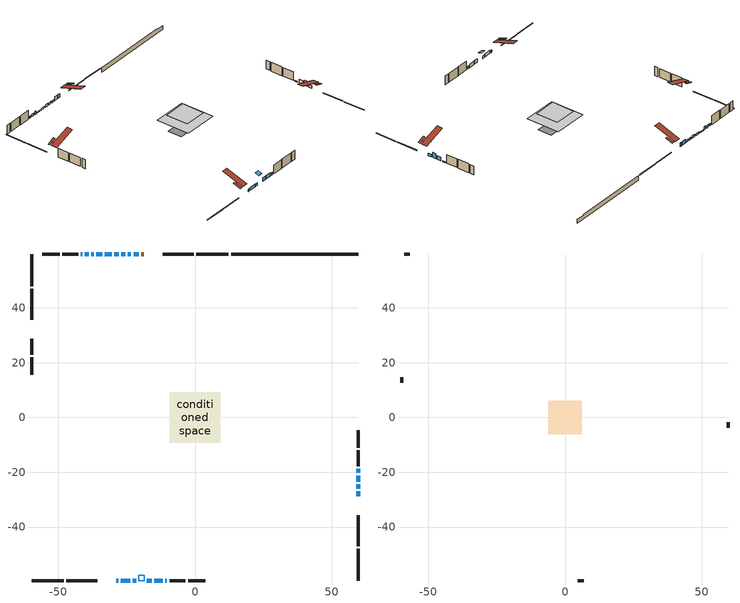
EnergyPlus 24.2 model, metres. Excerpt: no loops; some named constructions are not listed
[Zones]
conditioned space
 floor outside (Floor1 construction): -2.27,-2.27 -2.27,2.27 2.27,2.27 2.27,-2.27 z0.23
 floor adiabatic (AdiabaticFloorConstruction): -9.23,-9.23 -9.23,9.23 9.23,9.23 9.23,-9.23 z2.67
 floor foundation (Slab1 construction): -7.83,-3.81 -7.83,3.81 7.83,3.81 7.83,-3.81 z-2.21
 wall outside (RimJoist1 construction): 12.23,59.7 0.52,59.7 / -59.7,-59.7 -48,-59.7 / -59.7,59.7 -59.7,48 / 59.7,-59.7 59.7,-48 z0.23:0.53
 wall outside (RimJoist2 construction): -0.4,59.7 -11.81,59.7 / -47.07,-59.7 -35.67,-59.7 / -59.7,47.07 -59.7,35.67 / 59.7,-47.07 59.7,-35.67 z0.23:0.53
 wall outside (AdiabaticWallConstruction 1): -18.8,59.7 -19.69,59.7 z0.23:2.26
 wall outside (AdiabaticWallConstruction): 59.7,-28.68 59.7,-27 / -27.77,59.7 -29.55,59.7 / -38.83,59.7 -40.2,59.7 z0.23:1.6; -28.68,-59.7 -28.04,-59.7 / -41.13,59.7 -41.77,59.7 z0.23:1.45; 59.7,-26.07 59.7,-24.39 z0.23:2.97; 59.7,-23.47 59.7,-21.18 / -14.82,-59.7 -11.77,-59.7 z0.23:2.21; -20.62,59.7 -22.45,59.7 / -17.53,-59.7 -15.75,-59.7 z0.23:2.26; -23.37,59.7 -24.6,59.7 / -30.48,59.7 -32.92,59.7 z0.23:1.2; -25.52,59.7 -26.84,59.7 z0.23:1.35; -27.11,-59.7 -23.66,-59.7 / -37.01,59.7 -37.9,59.7 z0.23:1.96; -22.73,-59.7 -21.51,-59.7 / -10.85,-59.7 -10.23,-59.7 z0.23:1.65; 59.7,-20.25 59.7,-18.73 z0.23:0.74; -33.84,59.7 -36.08,59.7 z0.23:0.69
 wall outside (Wall1 construction): -42.69,59.7 -48.52,59.7 / -9.31,-59.7 -3.48,-59.7 / -59.7,28.68 -59.7,22.85 / 59.7,-17.8 59.7,-11.97 z0.23:5.11
 wall outside (Wall2 construction): -49.45,59.7 -55.8,59.7 / -2.55,-59.7 3.8,-59.7 / -59.7,21.92 -59.7,15.57 / 59.7,-11.04 59.7,-4.69 z0.23:5.11
 wall foundation (FoundationWall1 construction): 13.16,59.7,-2.21 13.16,59.7,0.23 55.04,59.7,0.23 55.04,59.7,-0.16 59.7,59.7,-0.16 59.7,59.7,-2.21
 window (WindowConstruction): 59.7,-28.68 59.7,-27 z0.23:1.6
 window (WindowConstruction 16): -28.68,-59.7 -28.04,-59.7 z0.23:1.45
 window (WindowConstruction 7): 59.7,-26.07 59.7,-24.39 z0.23:2.97
 window (WindowConstruction 8): 59.7,-23.47 59.7,-21.18 z0.23:2.21
 window (WindowConstruction 9): -20.62,59.7 -22.45,59.7 z0.23:2.26
 window (WindowConstruction 10): -23.38,59.7 -24.59,59.7 z0.23:1.2
 window (WindowConstruction 11): -25.52,59.7 -26.84,59.7 z0.23:1.35
 window (WindowConstruction 12): -27.77,59.7 -29.55,59.7 z0.23:1.6
 window (WindowConstruction 13): -27.11,-59.7 -23.66,-59.7 z0.23:1.96
 window (WindowConstruction 14): -22.73,-59.7 -21.51,-59.7 z0.23:1.65
 window (WindowConstruction 1): -30.48,59.7 -32.92,59.7 z0.23:1.2
 window (WindowConstruction 17): 59.7,-20.25 59.7,-18.73 z0.23:0.74
 window (WindowConstruction 18): -33.85,59.7 -36.08,59.7 z0.23:0.69
 window (WindowConstruction 2): -37.01,59.7 -37.9,59.7 z0.23:1.96
 window (WindowConstruction 3): -38.83,59.7 -40.2,59.7 z0.23:1.6
 window (WindowConstruction 4): -17.53,-59.7 -15.75,-59.7 z0.23:2.26
 window (WindowConstruction 5): -14.82,-59.7 -11.77,-59.7 z0.23:2.21
 window (WindowConstruction 6): -10.84,-59.7 -10.23,-59.7 z0.23:1.65
 window (WindowConstruction 15): -41.13,59.7 -41.77,59.7 z0.23:1.45
 door (Door): -18.8,59.7 -19.69,59.7 z0.23:2.26
 ceiling adiabatic (AdiabaticFloorConstruction): 9.23,-9.23 9.23,9.23 -9.23,9.23 -9.23,-9.23 z2.67
 roof outside (Roof1 construction): -13.8,59.7,5.11 -13.8,55.66,6.45 -12.74,55.66,6.45 -12.74,59.7,5.11; -33.67,-59.7,5.11 -33.67,-55.66,6.45 -34.74,-55.66,6.45 -34.74,-59.7,5.11; -59.7,33.67,5.11 -55.66,33.67,6.45 -55.66,34.74,6.45 -59.7,34.74,5.11; 59.7,-33.67,5.11 55.66,-33.67,6.45 55.66,-34.74,6.45 59.7,-34.74,5.11
 roof outside (AdiabaticRoofConstruction): -18.46,-59.7,5.11 -18.46,-57.68,5.78 -20.58,-57.68,5.78 -20.58,-59.7,5.11
 skylight (SkylightConstruction): -18.46,-59.7,5.11 -18.46,-57.68,5.78 -20.58,-57.68,5.78 -20.58,-59.7,5.11
attic - vented
 floor to conditioned space (Floor2 construction Reversed): -6.11,-6.11 -6.11,6.11 6.11,6.11 6.11,-6.11 z5.11
 wall outside (Wall3 construction): -56.73,59.7 -58.77,59.7 / 4.73,-59.7 6.77,-59.7 / -59.7,14.64 -59.7,12.6 / 59.7,-3.76 59.7,-1.72 z0.23:5.11
 roof outside (Roof2 construction): -17.87,59.7,5.11 -17.87,47.79,9.08 -14.73,47.79,9.08 -14.73,59.7,5.11; -29.61,-59.7,5.11 -29.61,-47.79,9.08 -32.74,-47.79,9.08 -32.74,-59.7,5.11; -59.7,29.61,5.11 -47.79,29.61,9.08 -47.79,32.74,9.08 -59.7,32.74,5.11; 59.7,-29.61,5.11 47.79,-29.61,9.08 47.79,-32.74,9.08 59.7,-32.74,5.11
[Material] Roughness=Rough; Thermal Absorptance=0.9
Name | Thickness {m} | Conductivity {W/m-K} | Density {kg/m3} | Specific Heat {J/kg-K} | Solar Absorptance | Visible Absorptance
ceiling loosefill ins | 0.169333 | 0.0480833 | 16.02 | 1046.75 | 0.7 | 0.7
ceiling stud and cavity | 0.1397 | 0.1119 | 65.682 | 1177.47 | 0.7 | 0.7
gypsum board | 0.0127 | 0.160291 | 801 | 837.4 | 0.6 | 0.6
[Construction]
Floor2 construction: ceiling loosefill ins, ceiling stud and cavity, gypsum board
[EnergyManagementSystem:Program]
total_loads_program: Set loads_htg_tot = 0; Set loads_clg_tot = 0; If htg_load_cond > 0; Set loads_htg_tot = loads_htg_tot + (htg_load_cond - clg_load_cond) * 1.0; EndIf; Set loads_htg_tot = (@Max loads_htg_tot 0); If clg_load_cond > 0; Set loads_clg_tot = loads_clg_tot + (clg_load_cond - htg_load_cond) * 0.0; EndIf; Set loads_clg_tot = (@Max loads_clg_tot 0)
unit_heater_supply_fan_disaggregate_program: Set unit_heater_supply_fan_primary_htg = 0; If unit_heater_htg_coil_s > 0; Set unit_heater_supply_fan_primary_htg = unit_heater_supply_fan_s; EndIf
unmet_hours_program: Set htg_unmet_hours = 0; Set clg_unmet_hours = 0; Set unit_htg_unmet_hours = 0; If ((DayOfYear >= 1) && (DayOfYear <= 365)); Set unit_htg_unmet_hours = unit_htg_unmet_hours + conditioned_space_htg_unmet_s; If unit_htg_unmet_hours > htg_unmet_hours; Set htg_unmet_hours = unit_htg_unmet_hours; EndIf; EndIf
water_heater_EC_adj: If WarmupFlag == 0; Set dhw_e_cons = water_heater_energy + water_heater_on_cycle_parasitic + water_heater_off_cycle_parasitic; Set water_heater_ec_adj_act = 0.0 * dhw_e_cons / 1; EndIf
[EnergyManagementSystem:ProgramCallingManager]
component_loads_program_calling_manager: EndOfZoneTimestepAfterZoneReporting; component_loads_program
fridge_schedule_program_calling_manager: BeginZoneTimestepAfterInitHeatBalance; fridge_schedule_program
infil_program_calling_manager: BeginZoneTimestepAfterInitHeatBalance; infil_program
natural_vent_program_calling_manager: BeginZoneTimestepAfterInitHeatBalance; natural_vent_program
total_airflows_program_calling_manager: EndOfZoneTimestepAfterZoneReporting; total_airflows_program
total_loads_program_calling_manager: EndOfZoneTimestepAfterZoneReporting; total_loads_program
unit_heater_supply_fan_disaggregate_program_calling_manager: EndOfSystemTimestepBeforeHVACReporting; unit_heater_supply_fan_disaggregate_program
unmet_hours_program_calling_manager: EndOfZoneTimestepBeforeZoneReporting; unmet_hours_program
water_heater_EC_adj_ProgramManager: EndOfSystemTimestepBeforeHVACReporting; water_heater_EC_adj
[EnergyManagementSystem:OutputVariable] Type of Data in Variable=Summed
Name | EMS Variable | Update Frequency | EMS Program or Subroutine | Units
unit heater supply fan disaggregate htg primary | unit_heater_supply_fan_primary_htg | SystemTimestep | unit_heater_supply_fan_disaggregate_program | J
loads_htg_tot_peakload_outvar; loads_htg_tot_annual_outvar; Energy Management System Output Variable 1; Energy Management System Output Variable 45 | loads_htg_tot | ZoneTimestep | total_loads_program | J
loads_clg_tot_peakload_outvar; loads_clg_tot_annual_outvar; Energy Management System Output Variable 2; Energy Management System Output Variable 46 | loads_clg_tot | ZoneTimestep | total_loads_program | J
htg_unmet_hours_annual_outvar; Energy Management System Output Variable 3 | htg_unmet_hours | ZoneTimestep | unmet_hours_program | hr
clg_unmet_hours_annual_outvar; Energy Management System Output Variable 4 | clg_unmet_hours | ZoneTimestep | unmet_hours_program | hr
loads_htg_roofs_annual_outvar; Energy Management System Output Variable 5 | loads_htg_roofs | ZoneTimestep | component_loads_program | J
loads_htg_ceilings_annual_outvar; Energy Management System Output Variable 6 | loads_htg_ceilings | ZoneTimestep | component_loads_program | J
loads_htg_walls_annual_outvar; Energy Management System Output Variable 7 | loads_htg_walls | ZoneTimestep | component_loads_program | J
loads_htg_rim_joists_annual_outvar; Energy Management System Output Variable 8 | loads_htg_rim_joists | ZoneTimestep | component_loads_program | J
loads_htg_foundation_walls_annual_outvar; Energy Management System Output Variable 9 | loads_htg_foundation_walls | ZoneTimestep | component_loads_program | J
loads_htg_doors_annual_outvar; Energy Management System Output Variable 10 | loads_htg_doors | ZoneTimestep | component_loads_program | J
loads_htg_windows_conduction_annual_outvar; Energy Management System Output Variable 11 | loads_htg_windows_conduction | ZoneTimestep | component_loads_program | J
loads_htg_windows_solar_annual_outvar; Energy Management System Output Variable 12 | loads_htg_windows_solar | ZoneTimestep | component_loads_program | J
loads_htg_skylights_conduction_annual_outvar; Energy Management System Output Variable 13 | loads_htg_skylights_conduction | ZoneTimestep | component_loads_program | J
loads_htg_skylights_solar_annual_outvar; Energy Management System Output Variable 14 | loads_htg_skylights_solar | ZoneTimestep | component_loads_program | J
loads_htg_floors_annual_outvar; Energy Management System Output Variable 15 | loads_htg_floors | ZoneTimestep | component_loads_program | J
loads_htg_slabs_annual_outvar; Energy Management System Output Variable 16 | loads_htg_slabs | ZoneTimestep | component_loads_program | J
loads_htg_internal_mass_annual_outvar; Energy Management System Output Variable 17 | loads_htg_internal_mass | ZoneTimestep | component_loads_program | J
loads_htg_infil_annual_outvar; Energy Management System Output Variable 18 | loads_htg_infil | ZoneTimestep | component_loads_program | J
loads_htg_natvent_annual_outvar; Energy Management System Output Variable 19 | loads_htg_natvent | ZoneTimestep | component_loads_program | J
loads_htg_mechvent_annual_outvar; Energy Management System Output Variable 20 | loads_htg_mechvent | ZoneTimestep | component_loads_program | J
loads_htg_whf_annual_outvar; Energy Management System Output Variable 21 | loads_htg_whf | ZoneTimestep | component_loads_program | J
loads_htg_ducts_annual_outvar; Energy Management System Output Variable 22 | loads_htg_ducts | ZoneTimestep | component_loads_program | J
loads_htg_intgains_annual_outvar; Energy Management System Output Variable 23 | loads_htg_intgains | ZoneTimestep | component_loads_program | J
loads_htg_lighting_annual_outvar; Energy Management System Output Variable 24 | loads_htg_lighting | ZoneTimestep | component_loads_program | J
loads_clg_roofs_annual_outvar; Energy Management System Output Variable 25 | loads_clg_roofs | ZoneTimestep | component_loads_program | J
loads_clg_ceilings_annual_outvar; Energy Management System Output Variable 26 | loads_clg_ceilings | ZoneTimestep | component_loads_program | J
loads_clg_walls_annual_outvar; Energy Management System Output Variable 27 | loads_clg_walls | ZoneTimestep | component_loads_program | J
loads_clg_rim_joists_annual_outvar; Energy Management System Output Variable 28 | loads_clg_rim_joists | ZoneTimestep | component_loads_program | J
loads_clg_foundation_walls_annual_outvar; Energy Management System Output Variable 29 | loads_clg_foundation_walls | ZoneTimestep | component_loads_program | J
loads_clg_doors_annual_outvar; Energy Management System Output Variable 30 | loads_clg_doors | ZoneTimestep | component_loads_program | J
loads_clg_windows_conduction_annual_outvar; Energy Management System Output Variable 31 | loads_clg_windows_conduction | ZoneTimestep | component_loads_program | J
loads_clg_windows_solar_annual_outvar; Energy Management System Output Variable 32 | loads_clg_windows_solar | ZoneTimestep | component_loads_program | J
loads_clg_skylights_conduction_annual_outvar; Energy Management System Output Variable 33 | loads_clg_skylights_conduction | ZoneTimestep | component_loads_program | J
loads_clg_skylights_solar_annual_outvar; Energy Management System Output Variable 34 | loads_clg_skylights_solar | ZoneTimestep | component_loads_program | J
loads_clg_floors_annual_outvar; Energy Management System Output Variable 35 | loads_clg_floors | ZoneTimestep | component_loads_program | J
loads_clg_slabs_annual_outvar; Energy Management System Output Variable 36 | loads_clg_slabs | ZoneTimestep | component_loads_program | J
loads_clg_internal_mass_annual_outvar; Energy Management System Output Variable 37 | loads_clg_internal_mass | ZoneTimestep | component_loads_program | J
loads_clg_infil_annual_outvar; Energy Management System Output Variable 38 | loads_clg_infil | ZoneTimestep | component_loads_program | J
loads_clg_natvent_annual_outvar; Energy Management System Output Variable 39 | loads_clg_natvent | ZoneTimestep | component_loads_program | J
loads_clg_mechvent_annual_outvar; Energy Management System Output Variable 40 | loads_clg_mechvent | ZoneTimestep | component_loads_program | J
loads_clg_whf_annual_outvar; Energy Management System Output Variable 41 | loads_clg_whf | ZoneTimestep | component_loads_program | J
loads_clg_ducts_annual_outvar; Energy Management System Output Variable 42 | loads_clg_ducts | ZoneTimestep | component_loads_program | J
loads_clg_intgains_annual_outvar; Energy Management System Output Variable 43 | loads_clg_intgains | ZoneTimestep | component_loads_program | J
loads_clg_lighting_annual_outvar; Energy Management System Output Variable 44 | loads_clg_lighting | ZoneTimestep | component_loads_program | J
[Schedule:Day:Interval]
interior lighting schedule day: No, 01:00, 0.108182, 04:00, 0.0901515, 05:00, 0.0991667, 06:00, 0.162273, 07:00, 0.270455, 08:00, 0.342576, 10:00, 0.369621, 11:00, 0.351591, 12:00, 0.333561, 13:00, 0.324545, 14:00, 0.31553, 15:00, 0.333561, 16:00, 0.369621, 17:00, 0.450758, 18:00, 0.585985, 19:00, 0.775303, 20:00, 0.955606, 21:00, 0.991667, 22:00, 0.712197, 23:00, 0.360606, 24:00, 0.162273
interior lighting schedule day 1: No, 01:00, 0.100909, 04:00, 0.0840909, 05:00, 0.0925, 06:00, 0.151364, 07:00, 0.252273, 08:00, 0.319545, 10:00, 0.344773, 11:00, 0.327955, 12:00, 0.311136, 13:00, 0.302727, 14:00, 0.294318, 15:00, 0.311136, 16:00, 0.344773, 17:00, 0.420455, 18:00, 0.546591, 19:00, 0.723182, 20:00, 0.891364, 21:00, 0.925, 22:00, 0.664318, 23:00, 0.336364, 24:00, 0.151364
interior lighting schedule day 2: No, 01:00, 0.0927273, 04:00, 0.0772727, 05:00, 0.085, 06:00, 0.139091, 07:00, 0.231818, 08:00, 0.293636, 10:00, 0.316818, 11:00, 0.301364, 12:00, 0.285909, 13:00, 0.278182, 14:00, 0.270455, 15:00, 0.285909, 16:00, 0.316818, 17:00, 0.386364, 18:00, 0.502273, 19:00, 0.664545, 20:00, 0.819091, 21:00, 0.85, 22:00, 0.610455, 23:00, 0.309091, 24:00, 0.139091
interior lighting schedule day 3: No, 01:00, 0.0845455, 04:00, 0.0704545, 05:00, 0.0775, 06:00, 0.126818, 07:00, 0.211364, 08:00, 0.267727, 10:00, 0.288864, 11:00, 0.274773, 12:00, 0.260682, 13:00, 0.253636, 14:00, 0.246591, 15:00, 0.260682, 16:00, 0.288864, 17:00, 0.352273, 18:00, 0.457955, 19:00, 0.605909, 20:00, 0.746818, 21:00, 0.775, 22:00, 0.556591, 23:00, 0.281818, 24:00, 0.126818
interior lighting schedule day 4: No, 01:00, 0.0763636, 04:00, 0.0636364, 05:00, 0.07, 06:00, 0.114545, 07:00, 0.190909, 08:00, 0.241818, 10:00, 0.260909, 11:00, 0.248182, 12:00, 0.235455, 13:00, 0.229091, 14:00, 0.222727, 15:00, 0.235455, 16:00, 0.260909, 17:00, 0.318182, 18:00, 0.413636, 19:00, 0.547273, 20:00, 0.674545, 21:00, 0.7, 22:00, 0.502727, 23:00, 0.254545, 24:00, 0.114545
interior lighting schedule day 5: No, 01:00, 0.0727273, 04:00, 0.0606061, 05:00, 0.0666667, 06:00, 0.109091, 07:00, 0.181818, 08:00, 0.230303, 10:00, 0.248485, 11:00, 0.236364, 12:00, 0.224242, 13:00, 0.218182, 14:00, 0.212121, 15:00, 0.224242, 16:00, 0.248485, 17:00, 0.30303, 18:00, 0.393939, 19:00, 0.521212, 20:00, 0.642424, 21:00, 0.666667, 22:00, 0.478788, 23:00, 0.242424, 24:00, 0.109091
interior lighting schedule day 6: No, 01:00, 0.0745455, 04:00, 0.0621212, 05:00, 0.0683333, 06:00, 0.111818, 07:00, 0.186364, 08:00, 0.236061, 10:00, 0.254697, 11:00, 0.242273, 12:00, 0.229848, 13:00, 0.223636, 14:00, 0.217424, 15:00, 0.229848, 16:00, 0.254697, 17:00, 0.310606, 18:00, 0.403788, 19:00, 0.534242, 20:00, 0.658485, 21:00, 0.683333, 22:00, 0.490758, 23:00, 0.248485, 24:00, 0.111818
interior lighting schedule day 7: No, 01:00, 0.08, 04:00, 0.0666667, 05:00, 0.0733333, 06:00, 0.12, 07:00, 0.2, 08:00, 0.253333, 10:00, 0.273333, 11:00, 0.26, 12:00, 0.246667, 13:00, 0.24, 14:00, 0.233333, 15:00, 0.246667, 16:00, 0.273333, 17:00, 0.333333, 18:00, 0.433333, 19:00, 0.573333, 20:00, 0.706667, 21:00, 0.733333, 22:00, 0.526667, 23:00, 0.266667, 24:00, 0.12
interior lighting schedule day 8: No, 01:00, 0.0890909, 04:00, 0.0742424, 05:00, 0.0816667, 06:00, 0.133636, 07:00, 0.222727, 08:00, 0.282121, 10:00, 0.304394, 11:00, 0.289545, 12:00, 0.274697, 13:00, 0.267273, 14:00, 0.259848, 15:00, 0.274697, 16:00, 0.304394, 17:00, 0.371212, 18:00, 0.482576, 19:00, 0.638485, 20:00, 0.78697, 21:00, 0.816667, 22:00, 0.586515, 23:00, 0.29697, 24:00, 0.133636
interior lighting schedule day 9: No, 01:00, 0.0972727, 04:00, 0.0810606, 05:00, 0.0891667, 06:00, 0.145909, 07:00, 0.243182, 08:00, 0.30803, 10:00, 0.332348, 11:00, 0.316136, 12:00, 0.299924, 13:00, 0.291818, 14:00, 0.283712, 15:00, 0.299924, 16:00, 0.332348, 17:00, 0.405303, 18:00, 0.526894, 19:00, 0.697121, 20:00, 0.859242, 21:00, 0.891667, 22:00, 0.640379, 23:00, 0.324242, 24:00, 0.145909
interior lighting schedule day 10: No, 01:00, 0.105455, 04:00, 0.0878788, 05:00, 0.0966667, 06:00, 0.158182, 07:00, 0.263636, 08:00, 0.333939, 10:00, 0.360303, 11:00, 0.342727, 12:00, 0.325152, 13:00, 0.316364, 14:00, 0.307576, 15:00, 0.325152, 16:00, 0.360303, 17:00, 0.439394, 18:00, 0.571212, 19:00, 0.755758, 20:00, 0.931515, 21:00, 0.966667, 22:00, 0.694242, 23:00, 0.351515, 24:00, 0.158182
interior lighting schedule day 11: No, 01:00, 0.109091, 04:00, 0.0909091, 05:00, 0.1, 06:00, 0.163636, 07:00, 0.272727, 08:00, 0.345455, 10:00, 0.372727, 11:00, 0.354545, 12:00, 0.336364, 13:00, 0.327273, 14:00, 0.318182, 15:00, 0.336364, 16:00, 0.372727, 17:00, 0.454545, 18:00, 0.590909, 19:00, 0.781818, 20:00, 0.963636, 21:00, 1, 22:00, 0.718182, 23:00, 0.363636, 24:00, 0.163636
interior lighting schedule default day; occupants schedule default day; clothes dryer schedule default day; cooking range schedule default day; misc plug loads schedule default day; general water use schedule default day; heating setpoint default day; cooling setpoint default day; clothes dryer exhaust 0 schedule default day; cooling season schedule day; cooling season schedule day 2; cooling season schedule default day; exterior lighting schedule default day; natural vent schedule default day: No, 24:00, 0
occupants schedule day: No, 05:00, 0.426829, 06:00, 0.719512, 07:00, 1, 08:00, 0.670732, 09:00, 0.329268, 14:00, 0.170732, 15:00, 0.231707, 16:00, 0.329268, 17:00, 0.5, 18:00, 0.670732, 19:00, 0.829268, 21:00, 1, 22:00, 0.853659, 23:00, 0.646341, 24:00, 0.426829
clothes dryer schedule day; clothes dryer exhaust 0 schedule day: No, 01:00, 0.123457, 02:00, 0.0740741, 03:00, 0.0493827, 04:00, 0.0246914, 05:00, 0.0493827, 06:00, 0.0740741, 07:00, 0.197531, 08:00, 0.395062, 09:00, 0.592593, 10:00, 0.839506, 11:00, 0.962963, 12:00, 1, 13:00, 0.91358, 14:00, 0.82716, 15:00, 0.716049, 16:00, 0.753086, 17:00, 0.679012, 18:00, 0.666667, 20:00, 0.62963, 21:00, 0.641975, 22:00, 0.666667, 23:00, 0.54321, 24:00, 0.296296
cooking range schedule day: No, 05:00, 0.0597015, 06:00, 0.11194, 07:00, 0.171642, 08:00, 0.291045, 11:00, 0.343284, 12:00, 0.402985, 13:00, 0.462687, 14:00, 0.343284, 15:00, 0.291045, 16:00, 0.402985, 17:00, 0.567164, 18:00, 1, 19:00, 0.850746, 20:00, 0.432836, 21:00, 0.291045, 22:00, 0.231343, 23:00, 0.171642, 24:00, 0.11194
misc plug loads schedule day: No, 06:00, 0.705882, 07:00, 0.745098, 08:00, 0.803922, 15:00, 0.823529, 16:00, 0.862745, 17:00, 0.921569, 18:00, 0.980392, 19:00, 1, 20:00, 0.980392, 21:00, 0.941176, 22:00, 0.862745, 23:00, 0.784314, 24:00, 0.72549
general water use schedule day: No, 01:00, 0.315068, 03:00, 0.287671, 04:00, 0.342466, 05:00, 0.369863, 06:00, 0.520548, 07:00, 0.60274, 08:00, 0.534247, 10:00, 0.506849, 11:00, 0.465753, 14:00, 0.479452, 15:00, 0.534247, 16:00, 0.589041, 17:00, 0.69863, 18:00, 0.876712, 19:00, 0.890411, 20:00, 0.986301, 21:00, 1, 22:00, 0.863014, 23:00, 0.616438, 24:00, 0.465753
heating setpoint day: No, 24:00, 21
cooling setpoint day: No, 24:00, 25
cooling season schedule day 1: No, 24:00, 1
exterior lighting schedule day: No, 01:00, 0.566667, 03:00, 0.524167, 05:00, 0.495833, 06:00, 0.5525, 07:00, 0.623333, 08:00, 0.580833, 09:00, 0.439167, 10:00, 0.354167, 12:00, 0.34, 13:00, 0.354167, 14:00, 0.396667, 15:00, 0.425, 16:00, 0.495833, 17:00, 0.623333, 18:00, 0.793333, 19:00, 0.906667, 20:00, 0.963333, 21:00, 0.991667, 22:00, 0.920833, 23:00, 0.793333, 24:00, 0.665833
exterior lighting schedule day 1: No, 01:00, 0.528571, 03:00, 0.488929, 05:00, 0.4625, 06:00, 0.515357, 07:00, 0.581429, 08:00, 0.541786, 09:00, 0.409643, 10:00, 0.330357, 12:00, 0.317143, 13:00, 0.330357, 14:00, 0.37, 15:00, 0.396429, 16:00, 0.4625, 17:00, 0.581429, 18:00, 0.74, 19:00, 0.845714, 20:00, 0.898571, 21:00, 0.925, 22:00, 0.858929, 23:00, 0.74, 24:00, 0.621071
exterior lighting schedule day 10: No, 01:00, 0.552381, 03:00, 0.510952, 05:00, 0.483333, 06:00, 0.538571, 07:00, 0.607619, 08:00, 0.56619, 09:00, 0.428095, 10:00, 0.345238, 12:00, 0.331429, 13:00, 0.345238, 14:00, 0.386667, 15:00, 0.414286, 16:00, 0.483333, 17:00, 0.607619, 18:00, 0.773333, 19:00, 0.88381, 20:00, 0.939048, 21:00, 0.966667, 22:00, 0.897619, 23:00, 0.773333, 24:00, 0.649048
exterior lighting schedule day 11: No, 01:00, 0.571429, 03:00, 0.528571, 05:00, 0.5, 06:00, 0.557143, 07:00, 0.628571, 08:00, 0.585714, 09:00, 0.442857, 10:00, 0.357143, 12:00, 0.342857, 13:00, 0.357143, 14:00, 0.4, 15:00, 0.428571, 16:00, 0.5, 17:00, 0.628571, 18:00, 0.8, 19:00, 0.914286, 20:00, 0.971429, 21:00, 1, 22:00, 0.928571, 23:00, 0.8, 24:00, 0.671429
exterior lighting schedule day 2: No, 01:00, 0.485714, 03:00, 0.449286, 05:00, 0.425, 06:00, 0.473571, 07:00, 0.534286, 08:00, 0.497857, 09:00, 0.376429, 10:00, 0.303571, 12:00, 0.291429, 13:00, 0.303571, 14:00, 0.34, 15:00, 0.364286, 16:00, 0.425, 17:00, 0.534286, 18:00, 0.68, 19:00, 0.777143, 20:00, 0.825714, 21:00, 0.85, 22:00, 0.789286, 23:00, 0.68, 24:00, 0.570714
exterior lighting schedule day 3: No, 01:00, 0.442857, 03:00, 0.409643, 05:00, 0.3875, 06:00, 0.431786, 07:00, 0.487143, 08:00, 0.453929, 09:00, 0.343214, 10:00, 0.276786, 12:00, 0.265714, 13:00, 0.276786, 14:00, 0.31, 15:00, 0.332143, 16:00, 0.3875, 17:00, 0.487143, 18:00, 0.62, 19:00, 0.708571, 20:00, 0.752857, 21:00, 0.775, 22:00, 0.719643, 23:00, 0.62, 24:00, 0.520357
exterior lighting schedule day 4: No, 01:00, 0.4, 03:00, 0.37, 05:00, 0.35, 06:00, 0.39, 07:00, 0.44, 08:00, 0.41, 09:00, 0.31, 10:00, 0.25, 12:00, 0.24, 13:00, 0.25, 14:00, 0.28, 15:00, 0.3, 16:00, 0.35, 17:00, 0.44, 18:00, 0.56, 19:00, 0.64, 20:00, 0.68, 21:00, 0.7, 22:00, 0.65, 23:00, 0.56, 24:00, 0.47
exterior lighting schedule day 5: No, 01:00, 0.380952, 03:00, 0.352381, 05:00, 0.333333, 06:00, 0.371429, 07:00, 0.419048, 08:00, 0.390476, 09:00, 0.295238, 10:00, 0.238095, 12:00, 0.228571, 13:00, 0.238095, 14:00, 0.266667, 15:00, 0.285714, 16:00, 0.333333, 17:00, 0.419048, 18:00, 0.533333, 19:00, 0.609524, 20:00, 0.647619, 21:00, 0.666667, 22:00, 0.619048, 23:00, 0.533333, 24:00, 0.447619
exterior lighting schedule day 6: No, 01:00, 0.390476, 03:00, 0.36119, 05:00, 0.341667, 06:00, 0.380714, 07:00, 0.429524, 08:00, 0.400238, 09:00, 0.302619, 10:00, 0.244048, 12:00, 0.234286, 13:00, 0.244048, 14:00, 0.273333, 15:00, 0.292857, 16:00, 0.341667, 17:00, 0.429524, 18:00, 0.546667, 19:00, 0.624762, 20:00, 0.66381, 21:00, 0.683333, 22:00, 0.634524, 23:00, 0.546667, 24:00, 0.45881
exterior lighting schedule day 7: No, 01:00, 0.419048, 03:00, 0.387619, 05:00, 0.366667, 06:00, 0.408571, 07:00, 0.460952, 08:00, 0.429524, 09:00, 0.324762, 10:00, 0.261905, 12:00, 0.251429, 13:00, 0.261905, 14:00, 0.293333, 15:00, 0.314286, 16:00, 0.366667, 17:00, 0.460952, 18:00, 0.586667, 19:00, 0.670476, 20:00, 0.712381, 21:00, 0.733333, 22:00, 0.680952, 23:00, 0.586667, 24:00, 0.492381
exterior lighting schedule day 8: No, 01:00, 0.466667, 03:00, 0.431667, 05:00, 0.408333, 06:00, 0.455, 07:00, 0.513333, 08:00, 0.478333, 09:00, 0.361667, 10:00, 0.291667, 12:00, 0.28, 13:00, 0.291667, 14:00, 0.326667, 15:00, 0.35, 16:00, 0.408333, 17:00, 0.513333, 18:00, 0.653333, 19:00, 0.746667, 20:00, 0.793333, 21:00, 0.816667, 22:00, 0.758333, 23:00, 0.653333, 24:00, 0.548333
exterior lighting schedule day 9: No, 01:00, 0.509524, 03:00, 0.47131, 05:00, 0.445833, 06:00, 0.496786, 07:00, 0.560476, 08:00, 0.522262, 09:00, 0.394881, 10:00, 0.318452, 12:00, 0.305714, 13:00, 0.318452, 14:00, 0.356667, 15:00, 0.382143, 16:00, 0.445833, 17:00, 0.560476, 18:00, 0.713333, 19:00, 0.815238, 20:00, 0.86619, 21:00, 0.891667, 22:00, 0.827976, 23:00, 0.713333, 24:00, 0.59869
[Schedule:Week:Daily]
heating setpoint Week Rule - Jan1-Dec31: heating setpoint day, heating setpoint day, heating setpoint day, heating setpoint day, heating setpoint day, heating setpoint day, heating setpoint day, heating setpoint default day, heating setpoint default day, heating setpoint default day, heating setpoint default day, heating setpoint default day
cooling setpoint Week Rule - Jan1-Dec31: cooling setpoint day, cooling setpoint day, cooling setpoint day, cooling setpoint day, cooling setpoint day, cooling setpoint day, cooling setpoint day, cooling setpoint default day, cooling setpoint default day, cooling setpoint default day, cooling setpoint default day, cooling setpoint default day
clothes dryer exhaust 0 schedule Week Rule - Jan1-Dec31: clothes dryer exhaust 0 schedule day, clothes dryer exhaust 0 schedule day, clothes dryer exhaust 0 schedule day, clothes dryer exhaust 0 schedule day, clothes dryer exhaust 0 schedule day, clothes dryer exhaust 0 schedule day, clothes dryer exhaust 0 schedule day, clothes dryer exhaust 0 schedule default day, clothes dryer exhaust 0 schedule default day, clothes dryer exhaust 0 schedule default day, clothes dryer exhaust 0 schedule default day, clothes dryer exhaust 0 schedule default day
cooling season schedule Week Rule - Jan1-May26: cooling season schedule day, cooling season schedule day, cooling season schedule day, cooling season schedule day, cooling season schedule day, cooling season schedule day, cooling season schedule day, cooling season schedule default day, cooling season schedule default day, cooling season schedule default day, cooling season schedule default day, cooling season schedule default day
cooling season schedule Week Rule - May27-Jun2: cooling season schedule day, cooling season schedule day, cooling season schedule day, cooling season schedule day, cooling season schedule day, cooling season schedule day 1, cooling season schedule day 1, cooling season schedule default day, cooling season schedule default day, cooling season schedule default day, cooling season schedule default day, cooling season schedule default day
cooling season schedule Week Rule - Jun3-Sep29: cooling season schedule day 1, cooling season schedule day 1, cooling season schedule day 1, cooling season schedule day 1, cooling season schedule day 1, cooling season schedule day 1, cooling season schedule day 1, cooling season schedule default day, cooling season schedule default day, cooling season schedule default day, cooling season schedule default day, cooling season schedule default day
cooling season schedule Week Rule - Sep30-Oct6: cooling season schedule day 1, cooling season schedule day 2, cooling season schedule day 2, cooling season schedule day 2, cooling season schedule day 2, cooling season schedule day 2, cooling season schedule day 2, cooling season schedule default day, cooling season schedule default day, cooling season schedule default day, cooling season schedule default day, cooling season schedule default day
cooling season schedule Week Rule - Oct7-Dec31: cooling season schedule day 2, cooling season schedule day 2, cooling season schedule day 2, cooling season schedule day 2, cooling season schedule day 2, cooling season schedule day 2, cooling season schedule day 2, cooling season schedule default day, cooling season schedule default day, cooling season schedule default day, cooling season schedule default day, cooling season schedule default day
exterior lighting schedule Week Rule - Apr29-May5: exterior lighting schedule day 3, exterior lighting schedule day 3, exterior lighting schedule day 4, exterior lighting schedule day 4, exterior lighting schedule day 4, exterior lighting schedule day 4, exterior lighting schedule day 4, exterior lighting schedule default day, exterior lighting schedule default day, exterior lighting schedule default day, exterior lighting schedule default day, exterior lighting schedule default day
exterior lighting schedule Week Rule - May6-May26: exterior lighting schedule day 4, exterior lighting schedule day 4, exterior lighting schedule day 4, exterior lighting schedule day 4, exterior lighting schedule day 4, exterior lighting schedule day 4, exterior lighting schedule day 4, exterior lighting schedule default day, exterior lighting schedule default day, exterior lighting schedule default day, exterior lighting schedule default day, exterior lighting schedule default day
exterior lighting schedule Week Rule - May27-Jun2: exterior lighting schedule day 4, exterior lighting schedule day 4, exterior lighting schedule day 4, exterior lighting schedule day 4, exterior lighting schedule day 4, exterior lighting schedule day 5, exterior lighting schedule day 5, exterior lighting schedule default day, exterior lighting schedule default day, exterior lighting schedule default day, exterior lighting schedule default day, exterior lighting schedule default day
exterior lighting schedule Week Rule - Jun3-Jun30: exterior lighting schedule day 5, exterior lighting schedule day 5, exterior lighting schedule day 5, exterior lighting schedule day 5, exterior lighting schedule day 5, exterior lighting schedule day 5, exterior lighting schedule day 5, exterior lighting schedule default day, exterior lighting schedule default day, exterior lighting schedule default day, exterior lighting schedule default day, exterior lighting schedule default day
exterior lighting schedule Week Rule - Jul1-Jul28: exterior lighting schedule day 6, exterior lighting schedule day 6, exterior lighting schedule day 6, exterior lighting schedule day 6, exterior lighting schedule day 6, exterior lighting schedule day 6, exterior lighting schedule day 6, exterior lighting schedule default day, exterior lighting schedule default day, exterior lighting schedule default day, exterior lighting schedule default day, exterior lighting schedule default day
exterior lighting schedule Week Rule - Jul29-Aug4: exterior lighting schedule day 6, exterior lighting schedule day 6, exterior lighting schedule day 6, exterior lighting schedule day 7, exterior lighting schedule day 7, exterior lighting schedule day 7, exterior lighting schedule day 7, exterior lighting schedule default day, exterior lighting schedule default day, exterior lighting schedule default day, exterior lighting schedule default day, exterior lighting schedule default day
exterior lighting schedule Week Rule - Aug5-Aug25: exterior lighting schedule day 7, exterior lighting schedule day 7, exterior lighting schedule day 7, exterior lighting schedule day 7, exterior lighting schedule day 7, exterior lighting schedule day 7, exterior lighting schedule day 7, exterior lighting schedule default day, exterior lighting schedule default day, exterior lighting schedule default day, exterior lighting schedule default day, exterior lighting schedule default day
exterior lighting schedule Week Rule - Aug26-Sep1: exterior lighting schedule day 7, exterior lighting schedule day 7, exterior lighting schedule day 7, exterior lighting schedule day 7, exterior lighting schedule day 7, exterior lighting schedule day 7, exterior lighting schedule day 8, exterior lighting schedule default day, exterior lighting schedule default day, exterior lighting schedule default day, exterior lighting schedule default day, exterior lighting schedule default day
exterior lighting schedule Week Rule - Sep2-Sep29: exterior lighting schedule day 8, exterior lighting schedule day 8, exterior lighting schedule day 8, exterior lighting schedule day 8, exterior lighting schedule day 8, exterior lighting schedule day 8, exterior lighting schedule day 8, exterior lighting schedule default day, exterior lighting schedule default day, exterior lighting schedule default day, exterior lighting schedule default day, exterior lighting schedule default day
exterior lighting schedule Week Rule - Sep30-Oct6: exterior lighting schedule day 8, exterior lighting schedule day 9, exterior lighting schedule day 9, exterior lighting schedule day 9, exterior lighting schedule day 9, exterior lighting schedule day 9, exterior lighting schedule day 9, exterior lighting schedule default day, exterior lighting schedule default day, exterior lighting schedule default day, exterior lighting schedule default day, exterior lighting schedule default day
exterior lighting schedule Week Rule - Oct7-Oct27: exterior lighting schedule day 9, exterior lighting schedule day 9, exterior lighting schedule day 9, exterior lighting schedule day 9, exterior lighting schedule day 9, exterior lighting schedule day 9, exterior lighting schedule day 9, exterior lighting schedule default day, exterior lighting schedule default day, exterior lighting schedule default day, exterior lighting schedule default day, exterior lighting schedule default day
exterior lighting schedule Week Rule - Oct28-Nov3: exterior lighting schedule day 9, exterior lighting schedule day 9, exterior lighting schedule day 9, exterior lighting schedule day 9, exterior lighting schedule day 10, exterior lighting schedule day 10, exterior lighting schedule day 10, exterior lighting schedule default day, exterior lighting schedule default day, exterior lighting schedule default day, exterior lighting schedule default day, exterior lighting schedule default day
exterior lighting schedule Week Rule - Nov4-Nov24: exterior lighting schedule day 10, exterior lighting schedule day 10, exterior lighting schedule day 10, exterior lighting schedule day 10, exterior lighting schedule day 10, exterior lighting schedule day 10, exterior lighting schedule day 10, exterior lighting schedule default day, exterior lighting schedule default day, exterior lighting schedule default day, exterior lighting schedule default day, exterior lighting schedule default day
exterior lighting schedule Week Rule - Nov25-Dec1: exterior lighting schedule day 10, exterior lighting schedule day 10, exterior lighting schedule day 10, exterior lighting schedule day 10, exterior lighting schedule day 10, exterior lighting schedule day 10, exterior lighting schedule day 11, exterior lighting schedule default day, exterior lighting schedule default day, exterior lighting schedule default day, exterior lighting schedule default day, exterior lighting schedule default day
exterior lighting schedule Week Rule - Dec2-Dec31: exterior lighting schedule day 11, exterior lighting schedule day 11, exterior lighting schedule day 11, exterior lighting schedule day 11, exterior lighting schedule day 11, exterior lighting schedule day 11, exterior lighting schedule day 11, exterior lighting schedule default day, exterior lighting schedule default day, exterior lighting schedule default day, exterior lighting schedule default day, exterior lighting schedule default day
natural vent schedule Week Rule - Jan1-Dec31: natural vent schedule default day, natural vent schedule default day, natural vent schedule default day, natural vent schedule default day, natural vent schedule default day, natural vent schedule default day, natural vent schedule default day, natural vent schedule default day, natural vent schedule default day, natural vent schedule default day, natural vent schedule default day, natural vent schedule default day
[Schedule:Year]
heating setpoint: heating setpoint Week Rule - Jan1-Dec31, 1, 1, 12, 31
cooling setpoint: cooling setpoint Week Rule - Jan1-Dec31, 1, 1, 12, 31
clothes dryer exhaust 0 schedule: clothes dryer exhaust 0 schedule Week Rule - Jan1-Dec31, 1, 1, 12, 31
cooling season schedule: cooling season schedule Week Rule - Jan1-May26, 1, 1, 5, 26, cooling season schedule Week Rule - May27-Jun2, 5, 27, 6, 2, cooling season schedule Week Rule - Jun3-Sep29, 6, 3, 9, 29, cooling season schedule Week Rule - Sep30-Oct6, 9, 30, 10, 6, cooling season schedule Week Rule - Oct7-Dec31, 10, 7, 12, 31
natural vent schedule: natural vent schedule Week Rule - Jan1-Dec31, 1, 1, 12, 31
